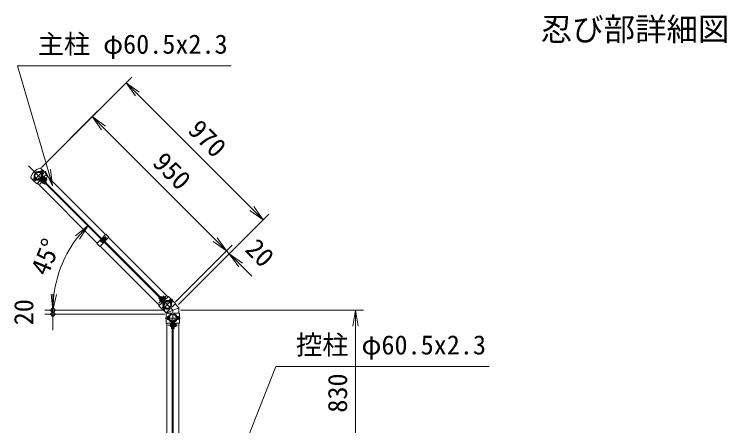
# Model space of a CAD drawing. Units: millimetres, scale not verified. Extents: x -8400 to 8400, y -5940 to 5940.
# Drawn here: x -2383 to 1184, y 961 to 3021 of the extents above; entities that cross this region are included whole.
import ezdxf
from ezdxf.enums import TextEntityAlignment as Align

# ---------------------------------------------------------------- set-up
doc = ezdxf.new("R2010")
doc.units = ezdxf.units.MM
doc.header["$LTSCALE"] = 20
doc.linetypes.add('LONG_CHAIN', pattern=[21, 18, -1, 1, -1])
for name, color, linetype, lineweight in [('0-1_D-TTL-TXT', 7, 'Continuous', 9), ('0-3_D-STR1', 1, 'Continuous', 9), ('0-6_D-BMK', 2, 'LONG_CHAIN', 9), ('0-8_D-STR-DIM', 7, 'Continuous', 9), ('0-9_0', 7, 'Continuous', 9), ('0-A_D-STR3', 3, 'Continuous', 9), ('0-D_D-STR-TXT', 7, 'Continuous', 9)]:
    doc.layers.add(name, color=color, linetype=linetype, lineweight=lineweight)
doc.styles.add('ＭＳ ゴシック', font='')
doc.styles.get('ＭＳ ゴシック').set_extended_font_data('MS Gothic')

# ---------------------------------------------------------------- blocks, each defined once
blk = doc.blocks.new('_Open')
at = {"layer": '0-9_0'}
blk.add_line((-20, 3.333), (0, 0), dxfattribs=at)
blk.add_lwpolyline([(-20, -3.333), (0, 0), (-20, 0)], dxfattribs=at)
blk = doc.blocks.new('_DotSmall')
at = {"layer": '0-9_0'}
for p, q in [((1.492, 2), (-1.492, 2)), ((2.446, -0.495), (-2.446, -0.495))]:
    blk.add_line(p, q, dxfattribs=at)
for points in [[(2.5, 0), (2.48, 0.313), (2.421, 0.622), (2.324, 0.92), (2.191, 1.204), (2.023, 1.469), (1.822, 1.711), (1.594, 1.926), (1.34, 2.111), (1.064, 2.262), (0.773, 2.378), (0.468, 2.456), (0.157, 2.495), (-0.157, 2.495), (-0.468, 2.456), (-0.773, 2.378), (-1.064, 2.262), (-1.34, 2.111), (-1.594, 1.926), (-1.822, 1.711), (-2.023, 1.469), (-2.191, 1.204), (-2.324, 0.92), (-2.421, 0.622), (-2.48, 0.313), (-2.5, 0), (0, 0)], [(-2.5, 0), (-2.48, -0.313), (-2.421, -0.622), (-2.324, -0.92), (-2.191, -1.204), (-2.023, -1.469), (-1.822, -1.711), (-1.594, -1.926), (-1.34, -2.111), (-1.064, -2.262), (-0.773, -2.378), (-0.468, -2.456), (-0.157, -2.495), (0.157, -2.495), (0.468, -2.456), (0.773, -2.378), (1.064, -2.262), (1.34, -2.111), (1.594, -1.926), (1.822, -1.711), (2.023, -1.469), (2.191, -1.204), (2.324, -0.92), (2.421, -0.622), (2.48, -0.313), (2.5, 0), (0, 0)]]:
    blk.add_lwpolyline(points, close=True, dxfattribs=at)

msp = doc.modelspace()

# ---------------------------------------------------------------- linework, layer by layer
at = {"layer": '0-3_D-STR1'}
for p, q in [((-2248.29, 2212.79), (-2249.83, 2212.37)), ((-2248.02, 2205.59), (-2249.83, 2212.37)), ((-2246.47, 2206.01), (-2248.29, 2212.79)), ((-2224.73, 2217.61), (-1925.66, 1918.54)), ((-2262.69, 2198.39), (-2262.27, 2199.94)), ((-2255.91, 2196.57), (-2262.69, 2198.39)), ((-2255.49, 2198.12), (-2262.27, 2199.94)), ((-1968.44, 1875.76), (-2267.51, 2174.83)), ((-1910.81, 1903.69), (-1613.51, 1606.39)), ((-1656.29, 1563.61), (-1953.59, 1860.91)), ((-1632.78, 1573.44), (-1630.96, 1566.66)), ((-1631.23, 1573.86), (-1629.41, 1567.08)), ((-1623.75, 1581.33), (-1616.98, 1579.51)), ((-1623.34, 1582.88), (-1616.56, 1581.06)), ((-1616.56, 1581.06), (-1616.98, 1579.51)), ((-1630.96, 1566.66), (-1629.41, 1567.08)), ((-1559.35, 1552.24), (-1619.85, 1527.18)), ((-1619.85, 1527.18), (-1620.93, 1528.25)), ((-1619.85, 1525.66), (-1619.85, 1527.18)), ((-1619.85, 880.21), (-1619.85, 1475.66)), ((-1599.79, 1491.4), (-1598.4, 1492.21)), ((-1596.28, 1485.33), (-1599.79, 1491.4)), ((-1594.89, 1486.13), (-1598.4, 1492.21)), ((-1584.32, 1486.13), (-1580.81, 1492.21)), ((-1582.93, 1485.33), (-1579.42, 1491.4)), ((-1579.42, 1491.4), (-1580.81, 1492.21)), ((-1559.35, 1475.66), (-1559.35, 880.21))]:
    msp.add_line(p, q, dxfattribs=at)
msp.add_lwpolyline([(-1578.15, 1571.03), (-1559.35, 1552.24), (-1559.35, 1525.66)], dxfattribs=at)
for centre, radius, start, end in [((-2262.03, 2212.13), 19.05, 339.32478, 290.67522), ((-2262.03, 2212.13), 17.45, 339.32478, 290.67522), ((-2256.01, 2196.18), 0.401, 290.67522, 75), ((-2256.01, 2196.18), 2, 290.67522, 75), ((-2246.08, 2206.11), 2, 195, 339.32478), ((-2246.08, 2206.11), 0.401, 195, 339.32478), ((-1617.22, 1567.32), 19.05, 159.32478, 110.67522), ((-1633.16, 1573.34), 2, 15, 159.32478), ((-1617.22, 1567.32), 17.45, 159.32478, 110.67522), ((-1633.16, 1573.34), 0.401, 15, 159.32478), ((-1623.24, 1583.27), 2, 110.67522, 255), ((-1623.24, 1583.27), 0.401, 110.67522, 255), ((-1589.6, 1500.66), 19.05, 294.32478, 245.67522), ((-1589.6, 1500.66), 17.45, 294.32478, 245.67522), ((-1596.63, 1485.13), 2, 245.67522, 30), ((-1596.63, 1485.13), 0.401, 245.67522, 30), ((-1582.58, 1485.13), 2, 150, 294.32478), ((-1582.58, 1485.13), 0.401, 150, 294.32478)]:
    msp.add_arc(centre, radius, start, end, dxfattribs=at)
at = {"layer": '0-6_D-BMK'}
for p, q in [((-2311.56, 2261.66), (-1589.6, 1539.71)), ((-2288.88, 2185.28), (-2235.18, 2238.98)), ((-2254.56, 2170.1), (-2220, 2204.66)), ((-1949.91, 1879.44), (-1922.62, 1906.73)), ((-1659.25, 1574.79), (-1624.69, 1609.35)), ((-1644.06, 1540.47), (-1590.37, 1594.17)), ((-1589.6, 1539.71), (-1589.6, -3171.29)), ((-1627.57, 1500.66), (-1551.64, 1500.66)), ((-1614.04, 1465.66), (-1565.17, 1465.66))]:
    msp.add_line(p, q, dxfattribs=at)
at = {"layer": '0-8_D-STR-DIM'}
for p, q in [((-2247.21, 2253.88), (-1794.67, 2706.43)), ((-1766.38, 2621.58), (-1193.63, 2048.82)), ((-2247.21, 2253.88), (-1964.37, 2536.73)), ((-1936.09, 2451.87), (-1377.47, 1893.26)), ((-1561.32, 1567.99), (-1108.77, 2020.54)), ((-1748.12, 1698.22), (-2042.15, 1992.26)), ((-1377.47, 1893.26), (-1434.04, 1949.83)), ((-1575.46, 1582.13), (-1292.62, 1864.98)), ((-1575.46, 1582.13), (-1292.62, 1864.98)), ((-1561.32, 1567.99), (-1278.48, 1850.83)), ((-1320.9, 1836.69), (-1306.76, 1822.55)), ((-1250.19, 1765.98), (-1193.63, 1709.41)), ((-2189.6, 1539.71), (-2189.6, 1619.71)), ((-1711.41, 1539.71), (-2229.6, 1539.71)), ((-1629.6, 1539.71), (-2229.6, 1539.71)), ((-2189.6, 1519.71), (-2189.6, 1539.71)), ((-1549.6, 1539.71), (-634.6, 1539.71)), ((-1629.6, 1519.71), (-2229.6, 1519.71)), ((-2189.6, 1519.71), (-2189.6, 1439.71)), ((-674.6, 789.71), (-674.6, 1459.71))]:
    msp.add_line(p, q, dxfattribs=at)
msp.add_arc((-1589.6, 1539.71), 600, 142.64511, 172.35489, dxfattribs=at)
at = {"layer": '0-A_D-STR3'}
for p, q in [((-2252.38, 2250.07), (-2222.32, 2220.01)), ((-2248.31, 2237.3), (-2252.2, 2233.41)), ((-2252.2, 2233.41), (-2240.74, 2221.96)), ((-2249.3, 2230.52), (-2249.56, 2230.26)), ((-2245.45, 2234.44), (-2249.34, 2230.55)), ((-2246.28, 2236.69), (-2237.55, 2227.96)), ((-2244.7, 2235.11), (-2244.35, 2235.46)), ((-2244.7, 2235.11), (-2244.35, 2235.46)), ((-2244.35, 2235.46), (-2238.69, 2229.81)), ((-2244.23, 2234.63), (-2243.64, 2235.21)), ((-2243.64, 2224.86), (-2243.9, 2224.6)), ((-2239.72, 2228.71), (-2243.61, 2224.82)), ((-2241.52, 2200.82), (-2222.32, 2220.01)), ((-2236.86, 2225.85), (-2240.74, 2221.96)), ((-2239.53, 2229.93), (-2238.94, 2230.52)), ((-2239.05, 2229.45), (-2238.69, 2229.81)), ((-2239.05, 2229.45), (-2238.69, 2229.81)), ((-2285.57, 2197.78), (-2276.38, 2188.58)), ((-2283.24, 2202.23), (-2271.93, 2190.92)), ((-2280.15, 2199.66), (-2280.41, 2199.4)), ((-2274.5, 2194), (-2274.76, 2193.75)), ((-2230.07, 2170.98), (-2250.76, 2191.67)), ((-2240.63, 2174.75), (-2249.82, 2183.94)), ((-2249.48, 2196.4), (-2246.3, 2199.58)), ((-1632.95, 1579.87), (-2249.48, 2196.4)), ((-2228.44, 2172.6), (-2249.14, 2193.3)), ((-1629.77, 1583.05), (-2246.3, 2199.58)), ((-2242.81, 2189.37), (-2244.01, 2188.17)), ((-2222.5, 2178.54), (-2243.2, 2199.24)), ((-2242.81, 2189.37), (-2235.29, 2181.85)), ((-2241.88, 2188.44), (-2241.7, 2188.62)), ((-2220.87, 2180.17), (-2241.57, 2200.87)), ((-2238.52, 2191.8), (-2237.14, 2193.18)), ((-2231.34, 2204.78), (-2238.41, 2197.71)), ((-2235.29, 2181.85), (-2236.49, 2180.65)), ((-2236.22, 2182.79), (-2236.04, 2182.96)), ((-2228.48, 2201.91), (-2235.55, 2194.84)), ((-2232.86, 2186.14), (-2231.48, 2187.52)), ((-2222.75, 2196.18), (-2229.82, 2189.11)), ((-2229.31, 2204.16), (-2220.58, 2195.43)), ((-2227.73, 2202.58), (-2222.08, 2196.93)), ((-2227.25, 2202.11), (-2227.03, 2202.33)), ((-2219.88, 2193.32), (-2226.96, 2186.25)), ((-2222.56, 2197.41), (-2222.33, 2197.63)), ((-2222.5, 2178.54), (-2220.87, 2180.17)), ((-2230.07, 2170.98), (-2228.44, 2172.6)), ((-1948.64, 1895.56), (-1970.06, 1874.13)), ((-1950.26, 1893.93), (-1935.42, 1879.08)), ((-1948.5, 1892.16), (-1937.18, 1880.85)), ((-1945.46, 1898.74), (-1924.03, 1920.17)), ((-1943.83, 1900.37), (-1928.98, 1885.52)), ((-1935.06, 1905.74), (-1942.13, 1898.67)), ((-1942.13, 1898.67), (-1930.68, 1887.21)), ((-1932.2, 1902.88), (-1939.27, 1895.81)), ((-1926.47, 1897.15), (-1933.54, 1890.08)), ((-1933.04, 1905.13), (-1924.31, 1896.4)), ((-1931.46, 1903.55), (-1928.7, 1906.31)), ((-1930.98, 1903.07), (-1927.99, 1906.06)), ((-1923.61, 1894.29), (-1930.68, 1887.21)), ((-1930.61, 1883.89), (-1909.18, 1905.32)), ((-1928.7, 1906.31), (-1923.04, 1900.65)), ((-1926.28, 1898.37), (-1923.29, 1901.36)), ((-1925.8, 1897.89), (-1923.04, 1900.65)), ((-1924.03, 1920.17), (-1909.18, 1905.32)), ((-1970.06, 1874.13), (-1955.21, 1859.28)), ((-1933.79, 1880.71), (-1955.21, 1859.28)), ((-1950.83, 1887.71), (-1941.64, 1878.52)), ((-1651.02, 1607.06), (-1649.39, 1608.69)), ((-1651.02, 1607.06), (-1630.11, 1586.15)), ((-1649.39, 1608.69), (-1628.48, 1587.78)), ((-1636.03, 1609.46), (-1643.1, 1602.39)), ((-1633.16, 1606.6), (-1640.23, 1599.53)), ((-1634, 1608.85), (-1625.27, 1600.12)), ((-1632.42, 1607.27), (-1626.76, 1601.61)), ((-1631.94, 1606.79), (-1631.71, 1607.02)), ((-1630.3, 1589.59), (-1611.1, 1608.79)), ((-1611.1, 1608.79), (-1575.75, 1573.44)), ((-1658.69, 1561.2), (-1639.49, 1580.4)), ((-1658.58, 1599.49), (-1656.96, 1601.12)), ((-1658.58, 1599.49), (-1637.67, 1578.58)), ((-1656.96, 1601.12), (-1636.05, 1580.21)), ((-1654.55, 1588.67), (-1645.36, 1579.48)), ((-1647.49, 1594.06), (-1648.7, 1592.86)), ((-1647.49, 1594.06), (-1639.97, 1586.54)), ((-1646.56, 1593.13), (-1646.39, 1593.31)), ((-1643.2, 1596.49), (-1641.82, 1597.87)), ((-1639.97, 1586.54), (-1641.18, 1585.34)), ((-1640.91, 1587.47), (-1640.73, 1587.65)), ((-1640.2, 1599.49), (-1640.06, 1599.63)), ((-1637.55, 1590.83), (-1636.17, 1592.21)), ((-1634.54, 1593.84), (-1634.4, 1593.98)), ((-1627.44, 1600.87), (-1634.51, 1593.8)), ((-1632.95, 1579.87), (-1629.77, 1583.05)), ((-1624.57, 1598.01), (-1631.64, 1590.94)), ((-1627.24, 1602.09), (-1627.01, 1602.32)), ((-1603.5, 1592.49), (-1607.39, 1588.6)), ((-1607.39, 1588.6), (-1595.93, 1577.15)), ((-1604.49, 1585.7), (-1604.75, 1585.45)), ((-1600.64, 1589.63), (-1604.52, 1585.74)), ((-1601.47, 1591.88), (-1592.74, 1583.15)), ((-1599.89, 1590.3), (-1599.54, 1590.65)), ((-1599.89, 1590.3), (-1599.54, 1590.65)), ((-1599.54, 1590.65), (-1593.88, 1585)), ((-1599.41, 1589.82), (-1598.83, 1590.4)), ((-1598.83, 1580.05), (-1599.09, 1579.79)), ((-1594.91, 1583.9), (-1598.8, 1580.01)), ((-1592.04, 1581.04), (-1595.93, 1577.15)), ((-1594.8, 1554.38), (-1575.75, 1573.44)), ((-1594.72, 1585.12), (-1594.13, 1585.7)), ((-1594.24, 1584.64), (-1593.88, 1585)), ((-1594.24, 1584.64), (-1593.88, 1585)), ((-1658.69, 1561.2), (-1623.33, 1525.85)), ((-1640.76, 1552.97), (-1631.57, 1543.77)), ((-1638.43, 1557.42), (-1627.12, 1546.11)), ((-1635.34, 1554.85), (-1635.6, 1554.59)), ((-1629.69, 1549.19), (-1629.95, 1548.93)), ((-1623.33, 1525.85), (-1604.28, 1544.9)), ((-1608.86, 1549.48), (-1604.28, 1544.9)), ((-1608.86, 1549.48), (-1607.88, 1547.4)), ((-1599.38, 1558.96), (-1594.8, 1554.38)), ((-1599.38, 1558.96), (-1597.3, 1557.98)), ((-1623.25, 1525.66), (-1596.3, 1525.66)), ((-1623.25, 1475.66), (-1623.25, 1525.66)), ((-1616.4, 1494.16), (-1616.4, 1507.16)), ((-1611.6, 1492.66), (-1611.6, 1508.66)), ((-1611.24, 1504.66), (-1611.6, 1504.66)), ((-1596.3, 1519.18), (-1597.09, 1521.35)), ((-1596.3, 1519.18), (-1596.3, 1525.66)), ((-1582.9, 1519.18), (-1582.9, 1525.66)), ((-1582.9, 1525.66), (-1555.95, 1525.66)), ((-1582.9, 1519.18), (-1582.12, 1521.35)), ((-1567.6, 1504.66), (-1567.97, 1504.66)), ((-1562.1, 1508.76), (-1567.6, 1508.76)), ((-1567.6, 1492.56), (-1567.6, 1508.76)), ((-1562.1, 1504.71), (-1567.6, 1504.71)), ((-1561.1, 1494.42), (-1561.1, 1506.77)), ((-1561.1, 1504.66), (-1560.6, 1504.66)), ((-1561.1, 1504.66), (-1560.6, 1504.66)), ((-1561.1, 1503.98), (-1560.28, 1503.98)), ((-1560.6, 1496.66), (-1560.6, 1504.66)), ((-1555.95, 1475.66), (-1555.95, 1525.66)), ((-1623.25, 1475.66), (-1596.1, 1475.66)), ((-1611.24, 1496.66), (-1611.6, 1496.66)), ((-1600.9, 1459.16), (-1600.9, 1472.16)), ((-1596.1, 1448.66), (-1596.1, 1478.23)), ((-1593.8, 1448.66), (-1593.8, 1478.23)), ((-1592.1, 1470.98), (-1593.8, 1470.98)), ((-1592.1, 1460.34), (-1592.1, 1470.98)), ((-1592.1, 1469.66), (-1591.85, 1469.66)), ((-1591.85, 1480.66), (-1591.85, -391.24)), ((-1591.85, 1480.66), (-1587.35, 1480.66)), ((-1587.35, 1480.66), (-1587.35, -391.24)), ((-1587.35, 1469.66), (-1585.4, 1469.66)), ((-1585.4, 1448.66), (-1585.4, 1478.23)), ((-1583.1, 1448.66), (-1583.1, 1478.23)), ((-1583.1, 1475.66), (-1555.95, 1475.66)), ((-1573.1, 1473.76), (-1583.1, 1473.76)), ((-1573.1, 1469.71), (-1583.1, 1469.71)), ((-1583.1, 1469.66), (-1582.9, 1469.66)), ((-1572.1, 1459.42), (-1572.1, 1471.77)), ((-1572.1, 1461.66), (-1572.1, 1469.66)), ((-1572.1, 1468.98), (-1571.78, 1468.98)), ((-1567.6, 1496.66), (-1567.97, 1496.66)), ((-1562.1, 1496.61), (-1567.6, 1496.61)), ((-1562.1, 1492.56), (-1567.6, 1492.56)), ((-1561.1, 1497.33), (-1560.28, 1497.33)), ((-1561.1, 1496.66), (-1560.6, 1496.66)), ((-1561.1, 1496.66), (-1560.6, 1496.66)), ((-1596.1, 1448.66), (-1593.8, 1448.66)), ((-1592.1, 1460.34), (-1593.8, 1460.34)), ((-1592.1, 1461.66), (-1591.85, 1461.66)), ((-1587.35, 1461.66), (-1585.4, 1461.66)), ((-1585.4, 1448.66), (-1583.1, 1448.66)), ((-1583.1, 1461.66), (-1582.9, 1461.66)), ((-1573.1, 1461.61), (-1583.1, 1461.61)), ((-1573.1, 1457.56), (-1583.1, 1457.56)), ((-1572.1, 1462.33), (-1571.78, 1462.33))]:
    msp.add_line(p, q, dxfattribs=at)
msp.add_lwpolyline([(-2299.97, 2202.48), (-2269.91, 2172.43), (-2250.71, 2191.62)], dxfattribs=at)
for centre, radius, start, end in [((-2224.63, 2174.73), 82.25, 112.22973, 157.77027), ((-2254.71, 2247.74), 3.3, 45, 108.27329), ((-2262.03, 2212.13), 22, 335.1633, 294.8367), ((-2262.03, 2212.13), 19.7, 334.83718, 295.16282), ((-2247.97, 2234.78), 2.54, 352.21089, 97.78911), ((-2248.03, 2226.13), 8.7, 17.26063, 72.73937), ((-2246.83, 2227.33), 8.5, 16.92751, 73.07249), ((-2239.38, 2226.18), 2.55, 352.42505, 97.57495), ((-2297.64, 2204.82), 3.3, 161.72671, 225), ((-2252.18, 2190.26), 4.3, 45, 110.03562), ((-2252.18, 2190.26), 2, 45, 107.72039), ((-2240.16, 2202.28), 4.3, 159.96438, 225), ((-2240.16, 2202.28), 2, 162.27961, 225), ((-2231, 2202.26), 2.54, 352.21089, 97.78911), ((-2231.06, 2193.6), 8.7, 17.26063, 72.73937), ((-2230.21, 2194.45), 8.5, 16.92751, 73.07249), ((-2222.41, 2193.66), 2.55, 352.42505, 97.57495), ((-1934.72, 1903.22), 2.54, 352.21089, 97.78911), ((-1934.78, 1894.57), 8.7, 17.26063, 72.73937), ((-1931.17, 1898.17), 8.5, 16.92751, 73.07249), ((-1926.13, 1894.62), 2.55, 352.42505, 97.57495), ((-1635.68, 1606.94), 2.54, 352.21089, 97.78911), ((-1635.74, 1598.29), 8.7, 17.26063, 72.73937), ((-1634.9, 1599.14), 8.5, 16.92751, 73.07249), ((-1617.22, 1567.32), 22, 155.1633, 295.11694), ((-1639.09, 1577.17), 2, 342.27961, 45), ((-1617.22, 1567.32), 19.7, 154.83718, 295.11694), ((-1639.09, 1577.17), 4.3, 339.96438, 45), ((-1627.07, 1589.19), 4.3, 225, 290.03562), ((-1627.07, 1589.19), 2, 225, 287.72039), ((-1627.1, 1598.34), 2.55, 352.42505, 97.57495), ((-1617.22, 1567.32), 22, 334.88306, 114.8367), ((-1617.22, 1567.32), 19.7, 334.88306, 115.16282), ((-1603.16, 1589.97), 2.54, 352.21089, 97.78911), ((-1603.22, 1581.32), 8.7, 17.26063, 72.73937), ((-1602.01, 1582.52), 8.5, 16.92751, 73.07249), ((-1594.57, 1581.37), 2.55, 352.42505, 97.57495), ((-1589.6, 1500.66), 22, 109.88306, 249.8367), ((-1589.6, 1500.66), 19.7, 109.88306, 250.16282), ((-1589.6, 1500.66), 19.7, 289.83718, 70.11694), ((-1589.6, 1500.66), 22, 290.1633, 70.11694), ((-1569.81, 1500.66), 8.7, 332.26063, 27.73937), ((-1563.65, 1506.73), 2.55, 307.42505, 52.57495), ((-1568.1, 1500.66), 8.5, 331.92751, 28.07249), ((-1598.1, 1478.23), 2, 0, 62.72039), ((-1598.1, 1478.23), 4.3, 0, 65.03562), ((-1581.1, 1478.23), 4.3, 114.96438, 180), ((-1581.1, 1478.23), 2, 117.27961, 180), ((-1580.81, 1465.66), 8.7, 332.26063, 27.73937), ((-1574.65, 1471.73), 2.55, 307.42505, 52.57495), ((-1579.6, 1465.66), 8.5, 331.92751, 28.07249), ((-1563.64, 1494.58), 2.54, 307.21089, 52.78911), ((-1574.64, 1459.58), 2.54, 307.21089, 52.78911)]:
    msp.add_arc(centre, radius, start, end, dxfattribs=at)
for centre, major_axis, start_param, end_param in [((-2282.18, 2201.17), (3.39, 3.39), 1.5707963, 3.1415927), ((-2272.99, 2191.98), (3.39, 3.39), 3.1415927, 4.712389), ((-2246.43, 2187.34), (3.39, 3.39), 1.5707963, 3.1415927), ((-2237.24, 2178.15), (3.39, 3.39), 3.1415927, 4.712389), ((-1947.44, 1891.1), (3.39, 3.39), 1.5707963, 3.1415927), ((-1938.24, 1881.91), (3.39, 3.39), 3.1415927, 4.712389), ((-1651.16, 1592.07), (3.39, 3.39), 1.5707963, 3.1415927), ((-1641.97, 1582.88), (3.39, 3.39), 3.1415927, 4.712389), ((-1637.37, 1556.36), (3.39, 3.39), 1.5707963, 3.1415927), ((-1628.18, 1547.17), (3.39, 3.39), 3.1415927, 4.712389), ((-1611.6, 1507.16), (4.8, 0), 1.5707963, 3.1415927), ((-1611.6, 1494.16), (4.8, 0), 3.1415927, 4.712389), ((-1596.1, 1472.16), (4.8, 0), 1.5707963, 3.1415927), ((-1596.1, 1459.16), (4.8, 0), 3.1415927, 4.712389)]:
    msp.add_ellipse(centre, major_axis=major_axis, ratio=0.3125, start_param=start_param, end_param=end_param, dxfattribs=at)
at = {"layer": '0-D_D-STR-TXT'}
for points in [[(-1298.05, 2762.37), (-2367.41, 2762.37), (-2191.78, 2164.84)], [(-4.9, 1257.23), (-1074.26, 1257.23), (-1288.71, 710.35)]]:
    msp.add_lwpolyline(points, dxfattribs=at)

# ---------------------------------------------------------------- block references
at = {"layer": '0-8_D-STR-DIM', "xscale": 4, "yscale": 4}
for name, p, rotation in [('_Open', (-1822.95, 2678.15), 135), ('_Open', (-1992.66, 2508.44), 135), ('_Open', (-1137.06, 1992.26), 315), ('_Open', (-2013.87, 1963.97), 48.82255), ('_Open', (-1320.9, 1836.69), 315), ('_Open', (-1320.9, 1836.69), 315), ('_Open', (-1306.76, 1822.55), 135), ('_Open', (-2189.6, 1539.71), 266.17745), ('_DotSmall', (-2189.6, 1539.71), 270), ('_Open', (-674.6, 1539.71), 90), ('_DotSmall', (-2189.6, 1519.71), 90)]:
    msp.add_blockref(name, p, dxfattribs=dict(at, rotation=rotation))
at = {"layer": '0-D_D-STR-TXT', "xscale": 4, "yscale": 4, "rotation": 286.38032}
msp.add_blockref('_Open', (-2191.21, 2162.92), dxfattribs=at)

# ---------------------------------------------------------------- texts
at = {"layer": '0-1_D-TTL-TXT', "style": 'ＭＳ ゴシック'}
msp.add_text('忍び部詳細図', height=115.4, dxfattribs=at).set_placement((252.6, 2853.66), align=Align.BOTTOM_LEFT)
at = {"layer": '0-8_D-STR-DIM', "style": 'ＭＳ ゴシック'}
for s, rotation, p in [('970', 315, (-1539.93, 2414.22)), ('950', 315, (-1716.71, 2251.58)), ('45°', 67.5, (-2189.54, 1694.47)), ('20', 315, (-1253.89, 1818.78)), ('20', 90, (-2259.1, 1464.21)), ('830', 90, (-688.1, 1026.96))]:
    msp.add_text(s, height=96.19, rotation=rotation, dxfattribs=at).set_placement(p, align=Align.BOTTOM_LEFT)
at = {"layer": '0-D_D-STR-TXT', "style": 'ＭＳ ゴシック'}
for s, p in [('主柱 φ60.5x2.3', (-2265.57, 2794.39)), ('控柱 φ60.5x2.3', (-972.41, 1289.26))]:
    msp.add_text(s, height=96.19, dxfattribs=at).set_placement(p, align=Align.BOTTOM_LEFT)

doc.saveas('drawing.dxf')
